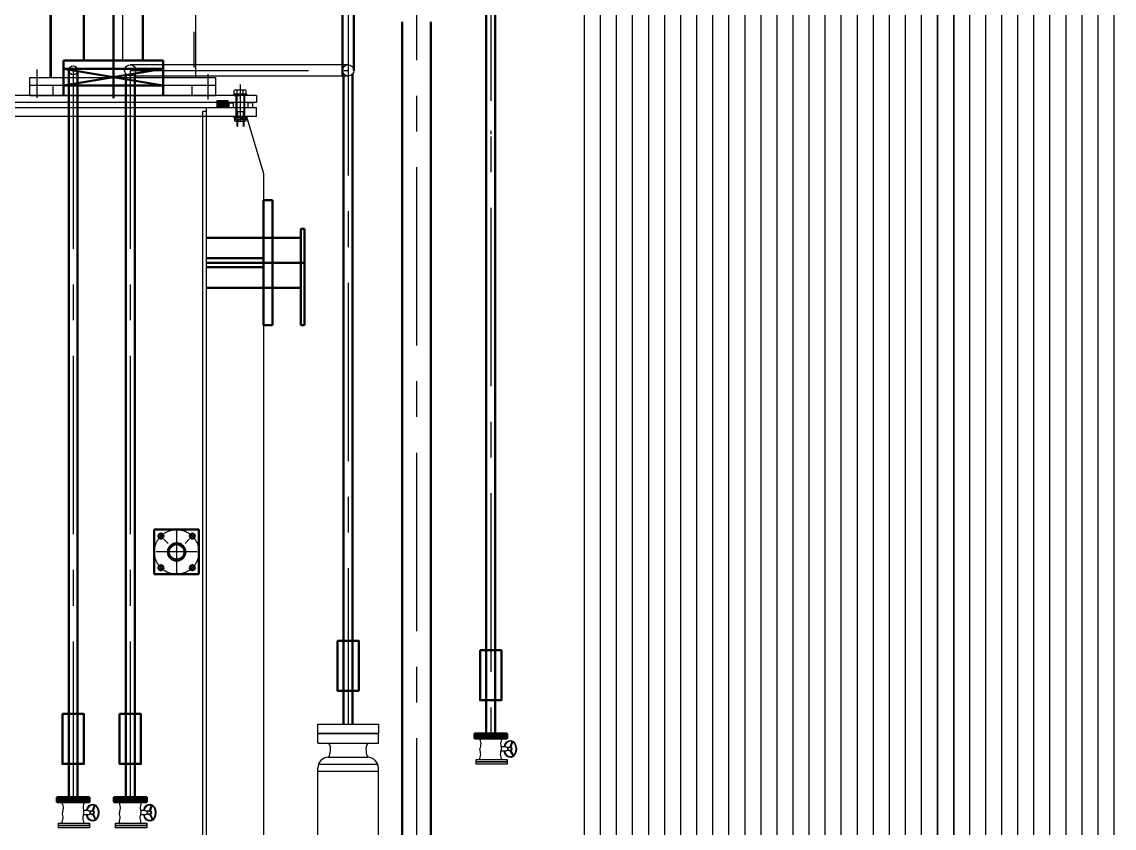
# Model space of a CAD drawing. Header units: millimetres. Extents: x -1000 to 22760, y -400 to 16400.
# Drawn here: x 13964 to 17027, y 10258 to 12517 of the extents above; entities that cross this region are included whole.
import ezdxf

# ---------------------------------------------------------------- set-up
doc = ezdxf.new("R2010")
doc.units = ezdxf.units.MM
doc.header["$LTSCALE"] = 400
for name, pattern in [('ACISOTGB', [9, 4, -1, 1, -1, 1, -1]), ('CENTER', [2, 1.25, -0.25, 0.25, -0.25]), ('DASHED', [0.75, 0.5, -0.25]), ('DASHED2', [0.375, 0.25, -0.125])]:
    doc.linetypes.add(name, pattern=pattern)
for name, color, linetype, lineweight in [('0粗实线层', 7, 'Continuous', 50), ('2中心线层', 1, 'CENTER', 25), ('4细实线层', 2, 'Continuous', 25), ('细实线', 3, 'Continuous', 20)]:
    doc.layers.add(name, color=color, linetype=linetype, lineweight=lineweight)
for name, color, linetype in [('1', 5, 'DASHED2'), ('1轮廓实线层', 7, 'Continuous'), ('2', 2, 'CENTER'), ('2细线层', 4, 'Continuous'), ('3中心线层', 1, 'CENTER'), ('4虚线层', 6, 'DASHED'), ('5剖面线层', 2, 'Continuous')]:
    doc.layers.add(name, color=color, linetype=linetype)
pattern_1 = [(135, (14926.8682, 12323.008), (2.245064, 2.245064), [])]
pattern_2 = [(225, (14926.8682, 12240.092), (2.245064, -2.245064), [])]

# ---------------------------------------------------------------- blocks, each defined once
blk = doc.blocks.new('A$C2EA9775C')
for p, q in [((-185, 70), (-185, 175)), ((-185, 175), (-160, 175)), ((-160, 70), (-160, 175)), ((-275, -70), (-275, 95)), ((-265, 95), (-275, 95)), ((-265, -70), (-265, 95)), ((-265, -175), (-265, 95)), ((0, 70), (-265, 70)), ((-160, 12.5), (0, 12.5)), ((-160, -12.5), (0, -12.5)), ((-275, -70), (-275, -175)), ((0, -70), (-265, -70)), ((-185, -175), (-185, -70)), ((-160, -70), (-160, -175)), ((-275, -175), (-265, -175)), ((-160, -175), (-185, -175))]:
    blk.add_line(p, q)
at = {"color": 6, "linetype": 'ACISOTGB'}
for p, q in [((-185, -70), (-185, 70)), ((-160, -70), (-160, 70))]:
    blk.add_line(p, q, dxfattribs=at)
at = {"color": 1, "linetype": 'CENTER'}
blk.add_line((0, 0), (-275, 0), dxfattribs=at)
at = {"color": 1}
blk.add_line((-160, 0), (0, 0), dxfattribs=at)
blk = doc.blocks.new('GY-SGZ')
for p, q in [((1803.6, 9261.6), (2323.6, 9261.6)), ((1803.6, 9233.6), (1803.6, 9261.6)), ((2323.6, 9233.6), (2323.6, 9261.6)), ((2353.6, 9263.6), (2367.6, 9263.6)), ((2353.6, 9263.6), (2353.6, 9158.6)), ((2367.6, 9263.6), (2367.6, 9158.6)), ((2377.6, 9263.6), (2367.6, 9263.6)), ((2377.6, 9263.6), (2377.6, 9158.6)), ((1803.6, 9211.6), (1803.6, 9233.6)), ((1859.6, 9233.6), (1803.6, 9233.6)), ((1803.6, 9233.6), (2063.6, 9233.6)), ((1859.6, 9233.6), (1859.6, 8805.6)), ((1863.6, 9233.6), (1863.6, 8805.6)), ((2063.6, 9233.6), (2323.6, 9233.6)), ((2267.6, 9233.6), (2267.6, 8805.6)), ((2323.6, 9233.6), (2323.6, 9211.6)), ((2353.6, 9218.6), (2323.6, 9218.6)), ((1859.6, 9211.6), (1803.6, 9211.6)), ((2323.6, 9211.6), (1803.6, 9211.6)), ((2353.6, 9203.6), (2263.6, 9203.6)), ((2353.6, 9158.6), (2367.6, 9158.6)), ((2377.6, 9158.6), (2367.6, 9158.6)), ((1803.6, 8755.6), (1803.6, 8805.6)), ((1803.6, 8805.6), (1863.6, 8805.6)), ((1803.6, 8805.6), (2323.6, 8805.6)), ((2323.6, 8805.6), (2323.6, 8755.6)), ((2323.6, 8783.6), (1803.6, 8783.6)), ((2323.6, 8783.6), (1803.6, 8783.6)), ((1868.6, 8755.6), (1868.6, 8783.6)), ((2258.6, 8755.6), (2258.6, 8783.6))]:
    blk.add_line(p, q)
at = {"ltscale": 10}
blk.add_line((1803.6, 8755.6), (2323.6, 8755.6), dxfattribs=at)
at = {"layer": '1'}
blk.add_line((2263.6, 9233.6), (2263.6, 8805.6), dxfattribs=at)
at = {"layer": '2'}
for p, q in [((2349.6, 9248.6), (2382.6, 9248.6)), ((2349.6, 9173.6), (2384.2, 9173.6))]:
    blk.add_line(p, q, dxfattribs=at)
at = {"layer": '2中心线层'}
for p, q in [((2303.6, 9284.7), (2303.6, 9208)), ((1823.6, 9278.8), (1823.6, 9195.5)), ((1823.6, 8748.3), (1823.6, 8828.3)), ((2303.6, 8743.7), (2303.6, 8814.6))]:
    blk.add_line(p, q, dxfattribs=at)
at = {"layer": '3中心线层'}
blk.add_line((2063.6, 9353.1), (2063.6, 8786.1), dxfattribs=at)
blk = doc.blocks.new('SRQ')
at = {"ltscale": 10}
for p, q in [((-29114.3, 8009), (-29114.3, 11309)), ((-29114.3, 8009), (-29114.3, 11309)), ((-27629.3, 8009), (-27629.3, 11309))]:
    blk.add_line(p, q, dxfattribs=at)
at = {"color": 2, "ltscale": 10}
for p, q in [((-29069.3, 8009), (-29069.3, 11309)), ((-29069.3, 8009), (-29069.3, 11309)), ((-29024.3, 8009), (-29024.3, 11309)), ((-29024.3, 8009), (-29024.3, 11309)), ((-28979.3, 8009), (-28979.3, 11309)), ((-28979.3, 8009), (-28979.3, 11309)), ((-28934.3, 8009), (-28934.3, 11309)), ((-28934.3, 8009), (-28934.3, 11309)), ((-28934.3, 8009), (-28934.3, 11309)), ((-28934.3, 8009), (-28934.3, 11309)), ((-28934.3, 8009), (-28934.3, 11309)), ((-28889.3, 8009), (-28889.3, 11309)), ((-28889.3, 8009), (-28889.3, 11309)), ((-28889.3, 8009), (-28889.3, 11309)), ((-28889.3, 8009), (-28889.3, 11309)), ((-28844.3, 8009), (-28844.3, 11309)), ((-28844.3, 8009), (-28844.3, 11309)), ((-28844.3, 8009), (-28844.3, 11309)), ((-28844.3, 8009), (-28844.3, 11309)), ((-28844.3, 8009), (-28844.3, 11309)), ((-28799.3, 8009), (-28799.3, 11309)), ((-28799.3, 8009), (-28799.3, 11309)), ((-28799.3, 8009), (-28799.3, 11309)), ((-28754.3, 8009), (-28754.3, 11309)), ((-28709.3, 8009), (-28709.3, 11309)), ((-28664.3, 8009), (-28664.3, 11309)), ((-28664.3, 8009), (-28664.3, 11309)), ((-28664.3, 11309), (-28664.3, 8009)), ((-28664.3, 11309), (-28664.3, 8009)), ((-28619.3, 8009), (-28619.3, 11309)), ((-28619.3, 11309), (-28619.3, 8009)), ((-28574.3, 8009), (-28574.3, 11309)), ((-28529.3, 8009), (-28529.3, 11309)), ((-28484.3, 8009), (-28484.3, 11309)), ((-28439.3, 8009), (-28439.3, 11309)), ((-28394.3, 8009), (-28394.3, 11309)), ((-28349.3, 8009), (-28349.3, 11309)), ((-28304.3, 8009), (-28304.3, 11309)), ((-28259.3, 8009), (-28259.3, 11309)), ((-28214.3, 8009), (-28214.3, 11309)), ((-28169.3, 8009), (-28169.3, 11309)), ((-28124.3, 8009), (-28124.3, 11309)), ((-28079.3, 8009), (-28079.3, 11309)), ((-28034.3, 8009), (-28034.3, 11309)), ((-27989.3, 8009), (-27989.3, 11309)), ((-27944.3, 8009), (-27944.3, 11309)), ((-27899.3, 8009), (-27899.3, 11309)), ((-27854.3, 8009), (-27854.3, 11309)), ((-27809.3, 8009), (-27809.3, 11309)), ((-27764.3, 8009), (-27764.3, 11309)), ((-27719.3, 8009), (-27719.3, 11309)), ((-27674.3, 8009), (-27674.3, 11309))]:
    blk.add_line(p, q, dxfattribs=at)
at = {"layer": '0粗实线层', "color": 7}
blk.add_line((-26390.8, 11171.5), (-26390.8, 10927), dxfattribs=at)
at = {"layer": '0粗实线层', "color": 1}
blk.add_line((-26308.3, 11158.9), (-26308.3, 10821.1), dxfattribs=at)
at = {"layer": '0粗实线层'}
for p, q in [((-26225.8, 10927), (-26225.8, 11171.5)), ((-27198.3, 11035), (-27198.3, 8279)), ((-27118.3, 11035), (-27118.3, 8279)), ((-26448.3, 10927), (-26168.3, 10927)), ((-26448.3, 10903), (-26448.3, 10927)), ((-26168.3, 10903), (-26448.3, 10857)), ((-26448.3, 10903), (-26168.3, 10857)), ((-26168.3, 10903), (-26168.3, 10927)), ((-26448.3, 10857), (-26168.3, 10857)), ((-26448.3, 10829), (-26448.3, 10857)), ((-26168.3, 10829), (-26168.3, 10857))]:
    blk.add_line(p, q, dxfattribs=at)
blk.add_lwpolyline([(-26168.3, 10857), (-26448.3, 10857), (-26448.3, 10903), (-26168.3, 10903)], close=True, dxfattribs=at)
at = {"layer": '2中心线层'}
blk.add_line((-27158.3, 11427.7), (-27158.3, 8279), dxfattribs=at)
at = {"layer": '细实线', "color": 0}
for p, q in [((-26168.3, 10903), (-26448.3, 10903)), ((-26168.3, 10829), (-26448.3, 10829))]:
    blk.add_line(p, q, dxfattribs=at)
blk = doc.blocks.new('A$C74C504C3')
blk.add_circle((0, 0), 20.5)
at = {"layer": '0粗实线层'}
for p, q in [((-62.5, 62.5), (-62.5, -62.5)), ((62.5, 62.5), (-62.5, 62.5)), ((62.5, 62.5), (62.5, -62.5)), ((62.5, -62.5), (-62.5, -62.5))]:
    blk.add_line(p, q, dxfattribs=at)
for centre, radius in [((-44.1, 44.3), 7), ((44.1, 44.3), 7), ((0, 0), 24.3), ((-44.1, -44.3), 7), ((44.1, -44.3), 7)]:
    blk.add_circle(centre, radius, dxfattribs=at)
at = {"layer": '2中心线层'}
for p, q in [((-37.9, 38.1), (-50.3, 50.5)), ((-23.8, 23.8), (-36.3, 36.3)), ((0, 59.8), (0, -59.8)), ((0, 59.8), (0, -59.8)), ((23.8, 23.8), (36.3, 36.3)), ((37.9, 38.1), (50.3, 50.5)), ((57.5, 0), (-57.5, 0)), ((57.5, 0), (-57.5, 0)), ((-37.9, -38.1), (-50.3, -50.5)), ((37.9, -38.1), (50.3, -50.5))]:
    blk.add_line(p, q, dxfattribs=at)
blk.add_circle((0, 0), 62.5, dxfattribs=at)

msp = doc.modelspace()

# ---------------------------------------------------------------- hatches: boundary and pattern name
h = msp.add_hatch()
h.set_pattern_fill('普通^D:T^N^Q', color=2, style=0)
h.set_pattern_definition([(45, (-42187.7948, 75902.1154), (-0.883883476, 0.883883476), [])])
h.paths.add_polyline_path([(14541.686, 12291.05), (14541.686, 12297.05), (14511.686, 12297.05), (14511.686, 12291.05)])
h.paths.add_polyline_path([(14511.686, 12291.05), (14511.686, 12277.05), (14541.686, 12277.05), (14541.686, 12291.05)])
at = {"layer": '5剖面线层'}
h = msp.add_hatch(dxfattribs=at)
h.set_pattern_fill('ANSI31', color=256, style=0)
h.set_pattern_definition(pattern_1)
h.paths.add_polyline_path([(14558.185, 12313.3), (14558.935, 12314.05), (14566.185, 12314.05), (14566.185, 12311.05), (14558.185, 12311.05)])
h = msp.add_hatch(dxfattribs=at)
h.set_pattern_fill('ANSI31', color=256, style=0)
h.set_pattern_definition(pattern_1)
h.paths.add_polyline_path([(14587.185, 12314.05), (14594.435, 12314.05), (14595.185, 12313.3), (14595.185, 12311.05), (14587.185, 12311.05)])
h = msp.add_hatch(dxfattribs=at)
h.set_pattern_fill('ANSI31', color=256, style=0)
h.set_pattern_definition(pattern_2)
h.paths.add_polyline_path([(14558.185, 12249.8), (14558.935, 12249.05), (14566.185, 12249.05), (14566.185, 12252.05), (14558.185, 12252.05)])
h = msp.add_hatch(dxfattribs=at)
h.set_pattern_fill('ANSI31', color=256, style=0)
h.set_pattern_definition(pattern_2)
h.paths.add_polyline_path([(14587.185, 12249.05), (14594.435, 12249.05), (14595.185, 12249.8), (14595.185, 12252.05), (14587.185, 12252.05)])

# ---------------------------------------------------------------- linework, layer by layer
for p, q in [((14878.93, 12397.003, 0), (14268.183, 12397.003, 0)), ((14878.93, 12365.004, 0), (14280.683, 12365.004, 0)), ((14558.185, 12313.3), (14558.935, 12314.05)), ((14558.185, 12311.05), (14558.185, 12313.3)), ((14558.935, 12314.05), (14566.185, 12314.05)), ((14566.185, 12314.05), (14566.185, 12311.05)), ((14587.185, 12311.05), (14587.185, 12314.05)), ((14587.185, 12314.05), (14594.435, 12314.05)), ((14594.435, 12314.05), (14595.185, 12313.3)), ((14595.185, 12313.3), (14595.185, 12311.05)), ((14621.685, 12311.05), (12531.704, 12311.05)), ((14621.685, 12291.05), (12531.704, 12291.05)), ((14513.685, 12291.05), (14501.685, 12291.05)), ((14513.685, 12291.05), (14501.685, 12291.05)), ((14545.685, 12277.05), (14545.685, 12289.05)), ((14557.685, 12289.05), (14545.685, 12289.05)), ((14557.685, 12277.05), (14557.685, 12289.05)), ((14566.185, 12311.05), (14558.185, 12311.05)), ((14595.185, 12311.05), (14587.185, 12311.05)), ((14597.685, 12291.05), (14597.685, 12277.05)), ((14597.685, 12291.05), (14611.685, 12291.05)), ((14597.685, 12291.05), (14597.685, 12277.05)), ((14597.686, 12291.05), (14597.686, 12277.05)), ((14597.686, 12291.05), (14611.686, 12291.05)), ((14611.685, 12277.05), (14611.685, 12291.05)), ((14611.685, 12277.05), (14611.685, 12291.05)), ((14611.686, 12277.05), (14611.686, 12291.05)), ((14621.685, 12311.05), (14621.685, 12291.05)), ((12531.703, 12277.05), (14621.686, 12277.05)), ((14621.686, 12252.05), (12531.703, 12252.05)), ((14471.686, 12267.05), (14481.697, 12267.05)), ((14481.686, 8871.05), (14481.698, 12267.05)), ((14481.697, 12252.05), (14481.697, 12277.05)), ((14558.185, 12252.05), (14558.185, 12249.8)), ((14566.185, 12252.05), (14558.185, 12252.05)), ((14566.185, 12249.05), (14566.185, 12252.05)), ((14587.185, 12252.05), (14587.185, 12249.05)), ((14595.185, 12252.05), (14587.185, 12252.05)), ((14593.697, 12252.05), (14641.697, 12092.002)), ((14595.185, 12249.8), (14595.185, 12252.05)), ((14621.685, 12252.05), (14621.685, 12277.05)), ((14621.685, 12252.05), (14621.685, 12277.05)), ((14621.686, 12252.05), (14621.686, 12277.05)), ((14558.185, 12249.8), (14558.935, 12249.05)), ((14558.935, 12249.05), (14566.185, 12249.05)), ((14560.21, 12248.3), (14560.21, 12239.8)), ((14561.585, 12248.05), (14561.585, 12245.55)), ((14589.041, 12249.05), (14564.329, 12249.05)), ((14564.329, 12239.05), (14589.041, 12239.05)), ((14568.448, 12248.3), (14568.448, 12239.8)), ((14584.923, 12248.3), (14584.923, 12239.8)), ((14587.185, 12249.05), (14594.435, 12249.05)), ((14593.16, 12239.8), (14593.16, 12248.3)), ((14594.435, 12249.05), (14595.185, 12249.8)), ((14641.698, 12091.998), (14641.686, 9021.05)), ((14641.696, 11527.002), (14641.686, 9021.052)), ((14641.696, 11527.002), (14641.686, 9021.052)), ((14793.917, 10522.544, 0), (14963.917, 10522.544, 0)), ((14793.917, 10495.959, 0), (14793.917, 10522.544, 0)), ((14793.917, 10522.544, 0), (14963.917, 10522.544, 0)), ((14963.917, 10495.959, 0), (14963.917, 10522.544, 0)), ((14793.917, 10495.959, 0), (14963.917, 10495.959, 0)), ((14823.917, 10456.082, 0), (14933.917, 10456.082, 0)), ((14793.917, 10201.706, 0), (14793.917, 10426.082, 0)), ((14793.917, 10416.918, 0), (14963.917, 10416.918, 0)), ((14796.081, 10437.268, 0), (14961.754, 10437.268, 0)), ((14963.917, 10201.706, 0), (14963.917, 10426.082, 0))]:
    msp.add_line(p, q)
at = {"color": 1}
for p, q in [((14576.685, 12341.728), (14576.685, 12248.566)), ((14576.685, 12295.147), (14576.685, 12248.566)), ((14576.686, 12288.708), (14576.686, 12242.127))]:
    msp.add_line(p, q, dxfattribs=at)
at = {"color": 2}
for p, q in [((14511.686, 12277.05), (14511.686, 12297.05)), ((14511.686, 12297.05), (14541.686, 12297.05)), ((14541.686, 12297.05), (14541.686, 12277.05)), ((14541.686, 12277.05), (14511.686, 12277.05))]:
    msp.add_line(p, q, dxfattribs=at)
at = {"color": 5}
for p, q in [((14564.685, 12252.05), (14564.685, 12311.05)), ((14588.685, 12311.05), (14588.685, 12252.05)), ((14564.685, 12252.05), (14564.685, 12277.05)), ((14564.686, 12252.05), (14564.686, 12277.05)), ((14588.685, 12277.05), (14588.685, 12252.05)), ((14588.686, 12277.05), (14588.686, 12252.05))]:
    msp.add_line(p, q, dxfattribs=at)
at = {"color": 6}
msp.add_line((14471.686, 8871.05), (14471.698, 12267.05), dxfattribs=at)
at = {"elevation": 0}
msp.add_lwpolyline([(14793.917, 10549.128), (14963.917, 10549.128), (14963.917, 10522.544), (14793.917, 10522.544)], close=True, dxfattribs=at)
for points in [[(15237.733, 10449.669), (15324.929, 10449.669), (15324.929, 10443.252), (15237.733, 10443.252)], [(15237.733, 10443.252), (15324.929, 10443.252), (15324.929, 10436.836), (15237.733, 10436.836)], [(14066.987, 10271.136), (14154.183, 10271.136), (14154.183, 10264.72), (14066.987, 10264.72)], [(14066.987, 10264.72), (14154.183, 10264.72), (14154.183, 10258.303), (14066.987, 10258.303)], [(14226.987, 10271.136), (14314.183, 10271.136), (14314.183, 10264.72), (14226.987, 10264.72)], [(14226.987, 10264.72), (14314.183, 10264.72), (14314.183, 10258.303), (14226.987, 10258.303)]]:
    msp.add_lwpolyline(points, close=True)
for centre, radius in [((14108.183, 12381.008), 12.5), ((14268.183, 12381.008, 0), 15.996), ((14878.93, 12381.003, 0), 16)]:
    msp.add_circle(centre, radius)
for centre, radius, start, end in [((14564.329, 12237.366), 11.684, 69.359704, 110.640296), ((14564.329, 12250.734), 11.684, 249.359704, 290.640296), ((14576.685, 12203.437), 45.613, 79.595464, 100.404536), ((14576.685, 12284.663), 45.613, 259.595464, 280.404536), ((14589.041, 12237.366), 11.684, 69.359704, 110.640296), ((14589.041, 12250.734), 11.684, 249.359704, 290.640296), ((14823.917, 10426.082, 0), 30, 90, 180), ((14933.917, 10426.082, 0), 30, 0, 90)]:
    msp.add_arc(centre, radius, start, end)
for points, start_tangent, end_tangent in [([(14823.608, 10495.959, 0), (14828.497, 10473.937, 0), (14823.046, 10456.082, 0)], (0.73161144, -0.68172186), (-0.64951516, -0.76034864)), ([(14934.227, 10495.959, 0), (14929.338, 10473.937, 0), (14934.789, 10456.082, 0)], (-0.73161144, -0.68172186), (0.64951516, -0.76034864))]:
    msp.add_spline(points, degree=3, dxfattribs=dict(start_tangent=start_tangent, end_tangent=end_tangent))
at = {"layer": '0粗实线层'}
for p, q in [((14862.933, 12365.004, 0), (14862.933, 12933.193, 0)), ((14894.93, 12381.003, 0), (14894.933, 12933.193, 0)), ((15266.429, 12796.025), (15266.429, 10522.544)), ((15291.429, 12796.025), (15291.429, 10522.544)), ((14095.683, 12381.008), (14095.683, 10344.011)), ((14120.683, 12381.008), (14120.683, 10344.011)), ((14255.683, 12371.027), (14255.683, 10344.011)), ((14280.683, 12371.027), (14280.683, 10344.011)), ((14866.417, 12365.004, 0), (14866.417, 10549.128, 0)), ((14891.417, 12371, 0), (14891.417, 10549.128, 0)), ((15324.929, 10522.544), (15232.929, 10522.544)), ((15232.929, 10522.544), (15232.929, 10516.127)), ((15324.929, 10516.127), (15232.929, 10516.127)), ((15232.929, 10516.127), (15232.929, 10515.544)), ((15232.929, 10515.544), (15324.929, 10515.544)), ((15232.929, 10515.544), (15232.929, 10509.127)), ((15232.929, 10509.127), (15324.929, 10509.127)), ((15324.929, 10516.127), (15324.929, 10522.544)), ((15324.929, 10509.127), (15324.929, 10515.544)), ((14154.183, 10344.011), (14062.183, 10344.011)), ((14062.183, 10344.011), (14062.183, 10337.595)), ((14154.183, 10337.595), (14062.183, 10337.595)), ((14062.183, 10337.595), (14062.183, 10337.011)), ((14062.183, 10337.011), (14154.183, 10337.011)), ((14062.183, 10337.011), (14062.183, 10330.595)), ((14062.183, 10330.595), (14154.183, 10330.595)), ((14154.183, 10337.595), (14154.183, 10344.011)), ((14154.183, 10330.595), (14154.183, 10337.011)), ((14314.183, 10344.011), (14222.183, 10344.011)), ((14222.183, 10344.011), (14222.183, 10337.595)), ((14314.183, 10337.595), (14222.183, 10337.595)), ((14222.183, 10337.595), (14222.183, 10337.011)), ((14222.183, 10337.011), (14314.183, 10337.011)), ((14222.183, 10337.011), (14222.183, 10330.595)), ((14222.183, 10330.595), (14314.183, 10330.595)), ((14314.183, 10337.595), (14314.183, 10344.011)), ((14314.183, 10330.595), (14314.183, 10337.011))]:
    msp.add_line(p, q, dxfattribs=at)
at = {"layer": '0粗实线层', "elevation": 0}
msp.add_lwpolyline([(14848.871, 10782.712), (14908.769, 10782.712), (14908.769, 10642.712), (14848.871, 10642.712)], close=True, dxfattribs=at)
at = {"layer": '0粗实线层'}
for points in [[(15248.883, 10756.127), (15308.782, 10756.127), (15308.782, 10616.127), (15248.883, 10616.127)], [(14078.137, 10577.595), (14138.035, 10577.595), (14138.035, 10437.595), (14078.137, 10437.595)], [(14238.234, 10577.595), (14298.133, 10577.595), (14298.133, 10437.595), (14238.234, 10437.595)]]:
    msp.add_lwpolyline(points, close=True, dxfattribs=at)
at = {"layer": '1轮廓实线层'}
for p, q in [((14558.935, 12314.05), (14558.185, 12313.3)), ((14558.185, 12313.3), (14558.185, 12311.05)), ((14576.685, 12314.05), (14558.935, 12314.05)), ((14559.92, 12314.05), (14559.92, 12324.675)), ((14593.45, 12314.05), (14559.92, 12314.05)), ((14564.111, 12326.55), (14576.685, 12326.55)), ((14566.185, 12314.05), (14566.185, 12311.05)), ((14566.685, 12314.05), (14566.685, 12224.05)), ((14568.303, 12314.05), (14568.303, 12324.675)), ((14576.685, 12326.55), (14589.259, 12326.55)), ((14576.685, 12314.05), (14594.435, 12314.05)), ((14585.068, 12314.05), (14585.068, 12324.675)), ((14586.685, 12314.05), (14586.685, 12224.05)), ((14587.185, 12314.05), (14587.185, 12311.05)), ((14593.45, 12314.05), (14593.45, 12324.675)), ((14594.435, 12314.05), (14595.185, 12313.3)), ((14595.185, 12313.3), (14595.185, 12311.05)), ((14558.185, 12311.05), (14576.685, 12311.05)), ((14595.185, 12311.05), (14576.685, 12311.05)), ((14558.185, 12252.05), (14576.685, 12252.05)), ((14558.185, 12249.8), (14558.185, 12252.05)), ((14566.185, 12249.05), (14566.185, 12252.05)), ((14586.685, 12265.05), (14566.685, 12265.05)), ((14595.185, 12252.05), (14576.685, 12252.05)), ((14587.185, 12249.05), (14587.185, 12252.05)), ((14595.185, 12249.8), (14595.185, 12252.05)), ((14558.935, 12249.05), (14558.185, 12249.8)), ((14576.685, 12249.05), (14558.935, 12249.05)), ((14561.585, 12248.05), (14561.585, 12243.05)), ((14576.685, 12248.05), (14561.585, 12248.05)), ((14561.585, 12243.05), (14577.934, 12243.05)), ((14576.685, 12248.05), (14575.345, 12243.05)), ((14576.685, 12249.05), (14594.435, 12249.05)), ((14576.685, 12248.05), (14591.785, 12248.05)), ((14577.934, 12243.05), (14579.273, 12248.05)), ((14591.785, 12243.05), (14577.934, 12243.05)), ((14591.785, 12248.05), (14591.785, 12243.05)), ((14594.435, 12249.05), (14595.185, 12249.8))]:
    msp.add_line(p, q, dxfattribs=at)
for centre, radius, start, end in [((14564.111, 12320.928), 5.622, 41.79628, 138.20372), ((14576.685, 12306.875), 19.675, 64.783215, 115.216785), ((14589.259, 12320.928), 5.622, 41.79628, 138.20372)]:
    msp.add_arc(centre, radius, start, end, dxfattribs=at)
at = {"layer": '2中心线层'}
for p, q in [((14878.935, 13148.551, 0), (14878.93, 12365.004, 0)), ((14878.935, 12948.372, 0), (14878.935, 12202.05, 0)), ((15278.96, 12812.025, 0), (15278.96, 12202.05, 0)), ((15278.929, 12796.025), (15278.929, 10522.544)), ((14878.917, 12586.125, 0), (14878.917, 10549.128, 0)), ((14108.183, 12381.008), (14108.183, 10344.011)), ((14268.183, 12381.008), (14268.183, 10344.011)), ((14268.183, 12381.008), (14878.93, 12381.003, 0))]:
    msp.add_line(p, q, dxfattribs=at)
at = {"layer": '2细线层'}
for p, q in [((14568.685, 12265.05), (14568.685, 12224.05)), ((14584.685, 12265.05), (14584.685, 12224.05))]:
    msp.add_line(p, q, dxfattribs=at)
at = {"layer": '3中心线层'}
for p, q in [((14576.685, 12316.135), (14576.685, 12309.238)), ((14576.685, 12246.964), (14576.685, 12253.862)), ((14576.685, 12250.147), (14576.685, 12240.954)), ((14576.685, 12249.05), (14576.685, 12239.05))]:
    msp.add_line(p, q, dxfattribs=at)
at = {"layer": '4细实线层'}
for p, q in [((15321.062, 10485.608), (15307.648, 10485.608)), ((15333.242, 10483.638), (15324.554, 10483.638)), ((15333.242, 10475.158), (15324.695, 10475.158)), ((15333.242, 10485.663), (15338.782, 10500.337)), ((15335.363, 10485.018), (15340.616, 10498.929)), ((15335.935, 10474.212), (15342.577, 10461.419)), ((15237.733, 10449.669), (15324.929, 10449.669)), ((15237.733, 10443.252), (15237.733, 10449.669)), ((15237.887, 10443.252), (15324.929, 10443.252)), ((15320.993, 10473.07), (15307.623, 10473.07)), ((15324.929, 10443.252), (15324.929, 10449.669)), ((15333.704, 10473.162), (15340.583, 10459.913)), ((14162.495, 10307.131), (14168.036, 10321.805)), ((14322.495, 10307.131), (14328.036, 10321.805)), ((14150.247, 10294.538), (14136.877, 10294.538)), ((14150.316, 10307.075), (14136.902, 10307.075)), ((14162.495, 10305.105), (14153.808, 10305.105)), ((14162.495, 10296.626), (14153.949, 10296.626)), ((14162.958, 10294.629), (14169.837, 10281.381)), ((14164.617, 10306.485), (14169.87, 10320.397)), ((14165.188, 10295.679), (14171.831, 10282.886)), ((14310.247, 10294.538), (14296.877, 10294.538)), ((14310.316, 10307.075), (14296.902, 10307.075)), ((14322.495, 10305.105), (14313.808, 10305.105)), ((14322.495, 10296.626), (14313.949, 10296.626)), ((14322.958, 10294.629), (14329.837, 10281.381)), ((14324.617, 10306.485), (14329.87, 10320.397)), ((14325.188, 10295.679), (14331.831, 10282.886)), ((14066.987, 10271.136), (14154.183, 10271.136)), ((14066.987, 10264.72), (14066.987, 10271.136)), ((14067.141, 10264.72), (14154.183, 10264.72)), ((14154.183, 10264.72), (14154.183, 10271.136)), ((14226.987, 10271.136), (14314.183, 10271.136)), ((14226.987, 10264.72), (14226.987, 10271.136)), ((14227.141, 10264.72), (14314.183, 10264.72)), ((14314.183, 10264.72), (14314.183, 10271.136))]:
    msp.add_line(p, q, dxfattribs=at)
at = {"layer": '4细实线层', "extrusion": (0, 0, -1)}
for centre, major_axis, ratio, start_param, end_param in [((15333.383, 10479.427), (0, 23.803), 0.73148861, 4.97506029, 10.72523128), ((15319.506, 10479.357), (-6.796, 0.433), 0.94432659, 1.74142671, 4.43204506), ((15323.712, 10479.398), (0, -4.24), 0.79251294, 3.45246791, 5.90614402), ((15333.242, 10479.398), (0, -6.265), 0.76611643, 2.31404699, 7.11073097), ((15333.242, 10479.398), (0, -4.24), 0.79251294, 3.14159265, 6.28318531), ((14162.637, 10300.895), (0, 23.803), 0.73148861, 4.97506029, 10.72523128), ((14322.637, 10300.895), (0, 23.803), 0.73148861, 4.97506029, 10.72523128), ((14148.759, 10300.824), (-6.796, 0.433), 0.94432659, 1.74142671, 4.43204506), ((14152.965, 10300.866), (0, -4.24), 0.79251294, 3.45246791, 5.90614402), ((14162.495, 10300.866), (0, -6.265), 0.76611643, 2.31404699, 7.11073097), ((14162.495, 10300.866), (0, -4.24), 0.79251294, 3.14159265, 6.28318531), ((14308.759, 10300.824), (-6.796, 0.433), 0.94432659, 1.74142671, 4.43204506), ((14312.965, 10300.866), (0, -4.24), 0.79251294, 3.45246791, 5.90614402), ((14322.495, 10300.866), (0, -6.265), 0.76611643, 2.31404699, 7.11073097), ((14322.495, 10300.866), (0, -4.24), 0.79251294, 3.14159265, 6.28318531)]:
    msp.add_ellipse(centre, major_axis=major_axis, ratio=ratio, start_param=start_param, end_param=end_param, dxfattribs=at)
at = {"layer": '4细实线层'}
for centre in [(15333.246, 10479.45), (14162.499, 10300.918), (14322.499, 10300.918)]:
    msp.add_ellipse(centre, major_axis=(0, -21.668), ratio=0.77667832, start_param=5.01126045, end_param=10.70741773, dxfattribs=at)
for points, start_tangent, end_tangent in [([(15248.784, 10509.127), (15250.643, 10494.573), (15248.649, 10479.398)], (-0.30301294, -0.95298644), (-0.02371931, -0.99971866)), ([(15308.421, 10509.127), (15306.562, 10494.573), (15308.555, 10479.398)], (0.30301294, -0.95298644), (0.02371931, -0.99971866)), ([(15248.784, 10449.669), (15250.643, 10464.223), (15248.649, 10479.398)], (-0.30301294, 0.95298644), (-0.02371931, 0.99971866)), ([(15308.421, 10449.669), (15306.562, 10464.223), (15308.555, 10479.398)], (0.30301294, 0.95298644), (0.02371931, 0.99971866)), ([(14078.038, 10330.595), (14079.896, 10316.04), (14077.903, 10300.866)], (-0.30301294, -0.95298644), (-0.02371931, -0.99971866)), ([(14137.674, 10330.595), (14135.816, 10316.04), (14137.809, 10300.866)], (0.30301294, -0.95298644), (0.02371931, -0.99971866)), ([(14238.038, 10330.595), (14239.896, 10316.04), (14237.903, 10300.866)], (-0.30301294, -0.95298644), (-0.02371931, -0.99971866)), ([(14297.674, 10330.595), (14295.816, 10316.04), (14297.809, 10300.866)], (0.30301294, -0.95298644), (0.02371931, -0.99971866)), ([(14078.038, 10271.136), (14079.896, 10285.691), (14077.903, 10300.866)], (-0.30301294, 0.95298644), (-0.02371931, 0.99971866)), ([(14137.674, 10271.136), (14135.816, 10285.691), (14137.809, 10300.866)], (0.30301294, 0.95298644), (0.02371931, 0.99971866)), ([(14238.038, 10271.136), (14239.896, 10285.691), (14237.903, 10300.866)], (-0.30301294, 0.95298644), (-0.02371931, 0.99971866)), ([(14297.674, 10271.136), (14295.816, 10285.691), (14297.809, 10300.866)], (0.30301294, 0.95298644), (0.02371931, 0.99971866))]:
    msp.add_spline(points, degree=3, dxfattribs=dict(at, start_tangent=start_tangent, end_tangent=end_tangent))
at = {"layer": '4虚线层'}
for p, q in [((14566.585, 12248.05), (14566.585, 12243.05)), ((14586.785, 12248.05), (14586.785, 12243.05))]:
    msp.add_line(p, q, dxfattribs=at)

# ---------------------------------------------------------------- block references
at = {"xscale": -1}
msp.add_blockref('SRQ', (-12087.56, 1482.09), dxfattribs=at)
for name, p in [('GY-SGZ', (12183.105, 3555.49)), ('A$C74C504C3', (14398.107, 11031.687))]:
    msp.add_blockref(name, p)
at = {"layer": '0粗实线层', "xscale": -1}
msp.add_blockref('A$C2EA9775C', (14481.697, 11842.03), dxfattribs=at)

doc.saveas('drawing.dxf')
